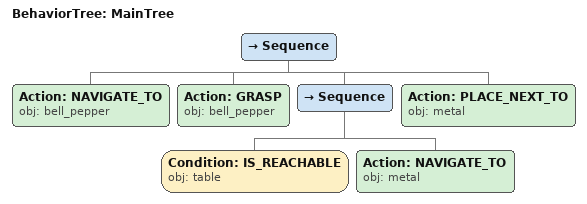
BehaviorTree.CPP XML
<root main_tree_to_execute="MainTree">
  <BehaviorTree ID="MainTree">
    <Sequence>
      <!-- Navigate to bell_pepper -->
      <Action ID="NAVIGATE_TO" obj="bell_pepper" />
      <!-- Grasp bell_pepper -->
      <Action ID="GRASP" obj="bell_pepper" />
      <Sequence>
        <!-- Check table is reachable before NAVIGATE_TO -->
        <Condition ID="IS_REACHABLE" obj="table" />
        <!-- Navigate to metal -->
        <Action ID="NAVIGATE_TO" obj="metal" />
      </Sequence>
      <!-- Place next to metal -->
      <Action ID="PLACE_NEXT_TO" obj="metal" />
    </Sequence>
  </BehaviorTree>
</root>
